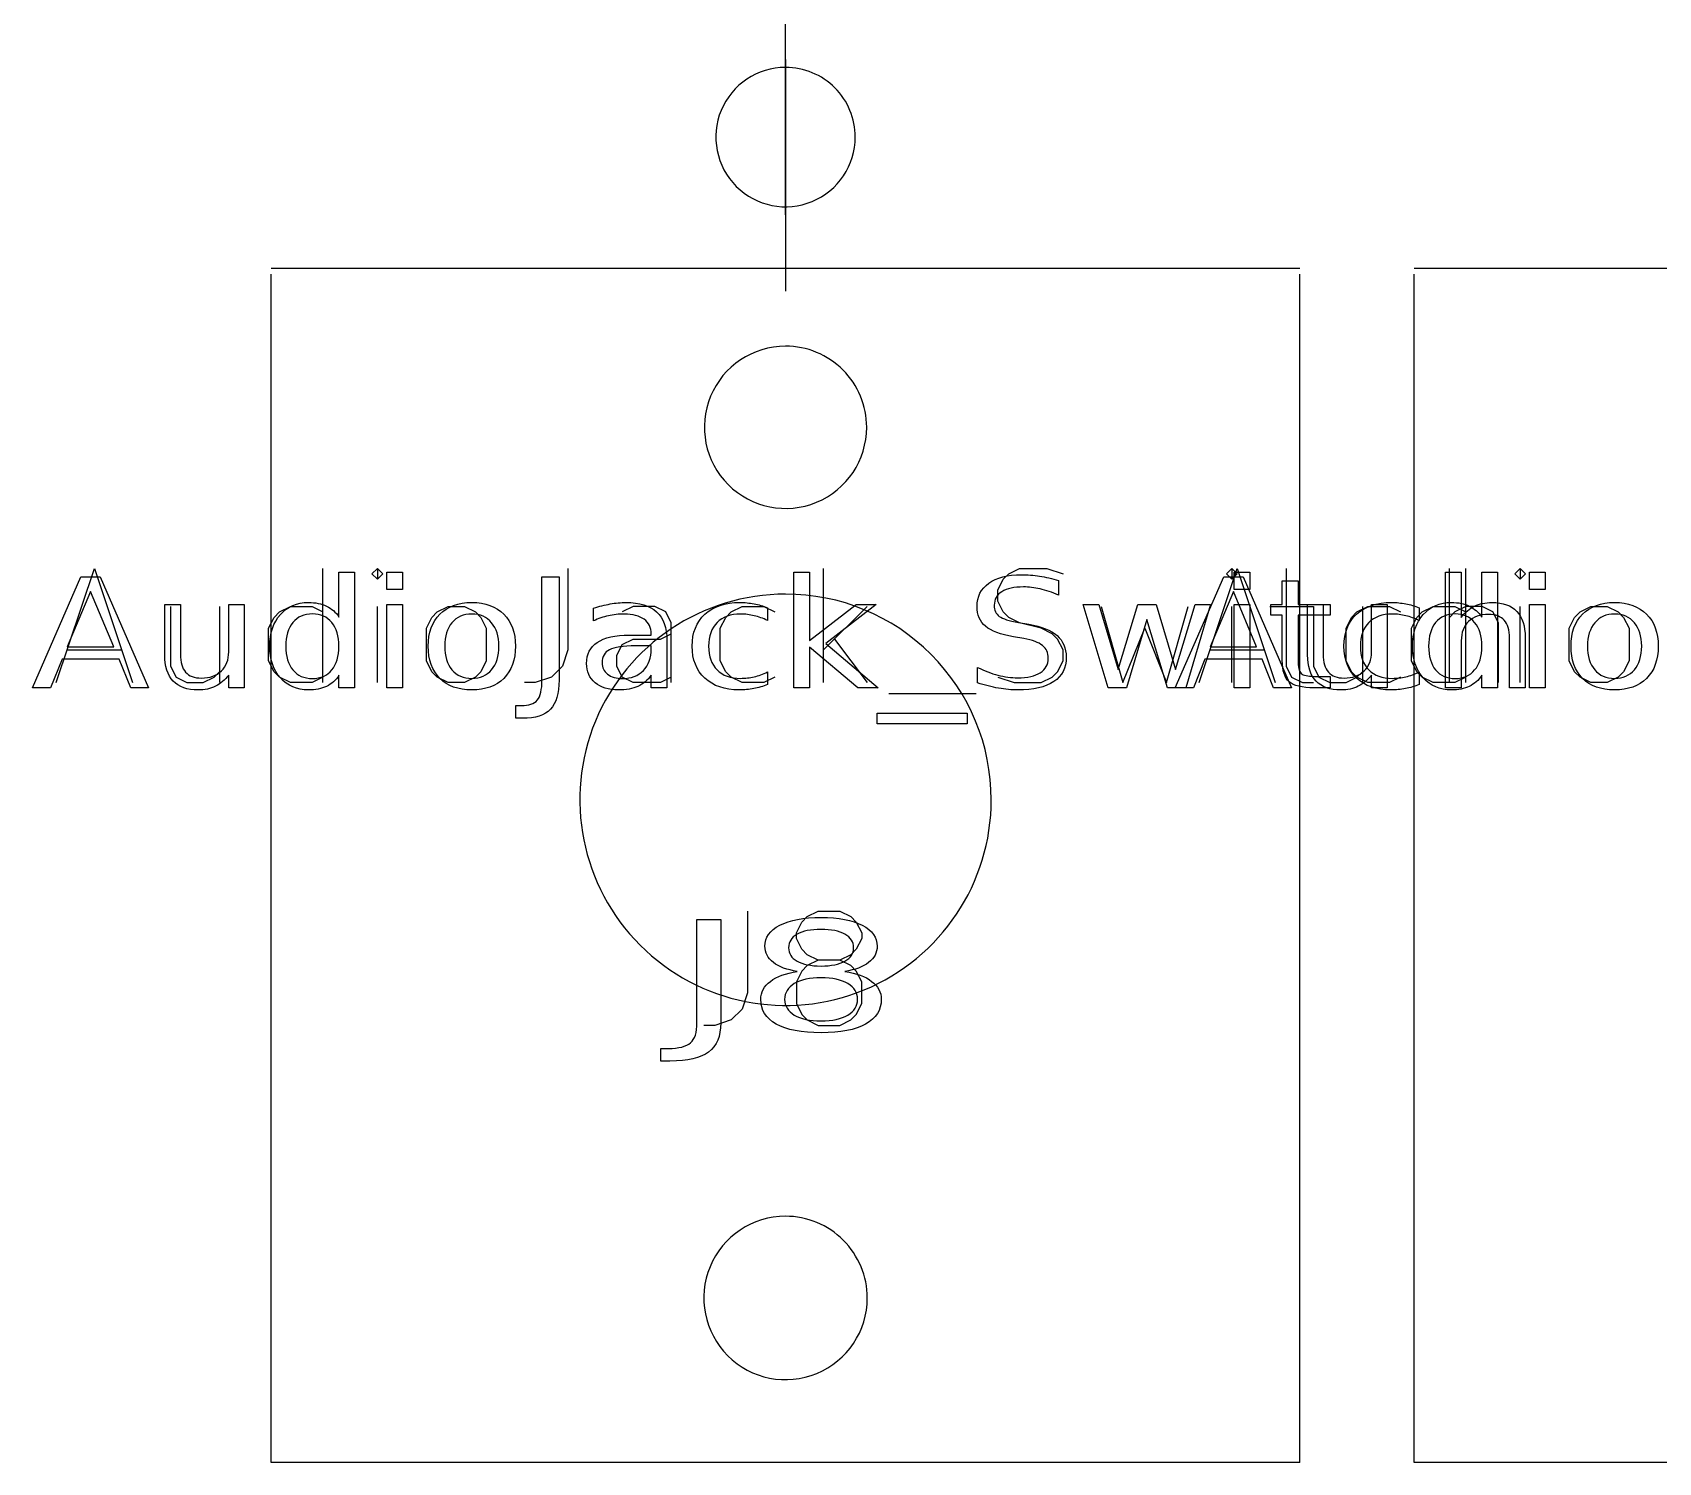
# Model space of a CAD drawing. Header units: millimetres. Extents: x 178 to 210, y 60 to 176.
# Drawn here: x 178.41 to 192.64, y 110.71 to 123.22 of the extents above; entities that cross this region are included whole.
import ezdxf

# ---------------------------------------------------------------- set-up
doc = ezdxf.new("R2010")
doc.units = ezdxf.units.MM
doc.layers.get('0').update_dxf_attribs({"linetype": 'CONTINUOUS'})

msp = doc.modelspace()

# ---------------------------------------------------------------- linework, layer by layer
at = {"color": 7}
for points in [[(185, 121.6272), (185, 123.6572)], [(185, 122.9872), (185, 120.9572)], [(189.5, 121.1572), (180.5, 121.1572)], [(180.5, 110.7072), (180.5, 121.1072)], [(189.5, 110.7072), (189.5, 121.1072)], [(199.5, 121.1572), (190.5, 121.1572)], [(190.5, 110.7072), (190.5, 121.1072)], [(178.619, 117.5324), (178.9524, 118.5324), (179.2857, 117.5324)], [(180.9524, 117.5324), (180.9524, 118.5324)], [(181.4286, 118.5324), (181.381, 118.4848), (181.4286, 118.4371), (181.4762, 118.4848), (181.4286, 118.5324), (181.4286, 118.4371)], [(183.0952, 118.5324), (183.0952, 117.8181), (183.0476, 117.6752), (182.9524, 117.58), (182.8095, 117.5324), (182.7143, 117.5324)], [(185.3333, 117.5324), (185.3333, 118.5324)], [(186.8571, 117.58), (187, 117.5324), (187.2381, 117.5324), (187.3333, 117.58), (187.381, 117.6276), (187.4286, 117.7228), (187.4286, 117.8181), (187.381, 117.9133), (187.3333, 117.9609), (187.2381, 118.0086), (187.0476, 118.0562), (186.9524, 118.1038), (186.9048, 118.1514), (186.8571, 118.2467), (186.8571, 118.3419), (186.9048, 118.4371), (186.9524, 118.4848), (187.0476, 118.5324), (187.2857, 118.5324), (187.4286, 118.4848)], [(188.619, 117.5324), (188.9524, 118.5324), (189.2857, 117.5324)], [(188.9048, 118.5324), (188.8571, 118.4848), (188.9048, 118.4371), (188.9524, 118.4848), (188.9048, 118.5324), (188.9048, 118.4371)], [(189.381, 118.5324), (189.381, 117.6752), (189.4286, 117.58), (189.5238, 117.5324), (189.619, 117.5324)], [(190.8095, 117.5324), (190.8095, 118.5324)], [(190.9524, 117.5324), (190.9524, 118.5324)], [(191.4286, 118.5324), (191.381, 118.4848), (191.4286, 118.4371), (191.4762, 118.4848), (191.4286, 118.5324), (191.4286, 118.4371)], [(181.09244, 118.105677), (181.09244, 118.500199), (181.22901, 118.500199), (181.22901, 117.487203), (181.09244, 117.487203), (181.09244, 117.596576)], [(182.86864, 118.459184), (183.01857, 118.459184), (183.01857, 117.55491)], [(182.86866, 117.554908), (182.86864, 118.459184)], [(187.38894, 118.427286), (187.38894, 118.299034)], [(189.34705, 117.727431), (189.34705, 118.123254), (189.24684, 118.123254), (189.24684, 118.216354), (189.34705, 118.216354), (189.34705, 118.42338), (189.48431, 118.423381)], [(189.48431, 118.423381), (189.48431, 118.216355), (189.76563, 118.216355), (189.76563, 118.123255), (189.48431, 118.123255), (189.48431, 117.727432)], [(190.91319, 117.899298), (190.91319, 117.487199), (190.77588, 117.487199), (190.77588, 118.500195), (190.91319, 118.500195), (190.91319, 118.103069)], [(191.09244, 118.105677), (191.09244, 118.500199), (191.22901, 118.500199), (191.22901, 117.487203), (191.09244, 117.487203), (191.09244, 117.596576)], [(179.56785, 117.774957), (179.56785, 118.216352), (179.70443, 118.216352), (179.70443, 117.779514)], [(179.619, 118.199), (179.619, 117.6752), (179.6667, 117.58), (179.7619, 117.5324), (179.9048, 117.5324), (180, 117.58), (180.0476, 117.6276)], [(180.0476, 118.199), (180.0476, 117.5324)], [(180.12751, 117.802955), (180.12751, 118.216356), (180.26408, 118.216356), (180.26408, 117.487207), (180.1275, 117.487207), (180.1275, 117.59918)], [(180.9524, 117.58), (180.8571, 117.5324), (180.6667, 117.5324), (180.5714, 117.58), (180.5238, 117.6276), (180.4762, 117.7228), (180.4762, 118.0086), (180.5238, 118.1038), (180.5714, 118.1514), (180.6667, 118.199), (180.8571, 118.199), (180.9524, 118.1514)], [(181.4286, 117.5324), (181.4286, 118.199)], [(183.31992, 118.072489), (183.31992, 118.18315)], [(184, 117.5324), (184, 118.0562), (183.9524, 118.1514), (183.8571, 118.199), (183.6667, 118.199), (183.5714, 118.1514)], [(184.9048, 117.58), (184.8095, 117.5324), (184.619, 117.5324), (184.5238, 117.58), (184.4762, 117.6276), (184.4286, 117.7228), (184.4286, 118.0086), (184.4762, 118.1038), (184.5238, 118.1514), (184.619, 118.199), (184.8095, 118.199), (184.9048, 118.1514)], [(184.8408, 118.18836), (184.8408, 118.076383)], [(185.7143, 118.199), (185.3333, 117.8181)], [(187.7619, 118.199), (187.9524, 117.5324), (188.1429, 118.0086), (188.3333, 117.5324), (188.5238, 118.199)], [(188.9048, 117.5324), (188.9048, 118.199)], [(189.2381, 118.199), (189.619, 118.199)], [(189.56785, 117.774957), (189.56785, 118.216352), (189.70443, 118.216352), (189.70443, 117.779514)], [(189.619, 118.199), (189.619, 117.6752), (189.6667, 117.58), (189.7619, 117.5324), (189.9048, 117.5324), (190, 117.58), (190.0476, 117.6276)], [(190.381, 117.58), (190.2857, 117.5324), (190.0952, 117.5324), (190, 117.58), (189.9524, 117.6276), (189.9048, 117.7228), (189.9048, 118.0086), (189.9524, 118.1038), (190, 118.1514), (190.0952, 118.199), (190.2857, 118.199), (190.381, 118.1514)], [(190.0476, 118.199), (190.0476, 117.5324)], [(190.12751, 117.802955), (190.12751, 118.216356), (190.26408, 118.216356), (190.26408, 117.487207), (190.1275, 117.487207), (190.1275, 117.59918)], [(190.9524, 117.58), (190.8571, 117.5324), (190.6667, 117.5324), (190.5714, 117.58), (190.5238, 117.6276), (190.4762, 117.7228), (190.4762, 118.0086), (190.5238, 118.1038), (190.5714, 118.1514), (190.6667, 118.199), (190.8571, 118.199), (190.9524, 118.1514)], [(190.5435, 118.188361), (190.5435, 118.076384)], [(191.2381, 117.5324), (191.2381, 118.0562), (191.1905, 118.1514), (191.0952, 118.199), (190.9524, 118.199), (190.8571, 118.1514), (190.8095, 118.1038)], [(191.4286, 117.5324), (191.4286, 118.199)], [(184, 117.58), (183.9048, 117.5324), (183.6667, 117.5324), (183.5714, 117.58), (183.5238, 117.6752), (183.5238, 117.7705), (183.5714, 117.8657), (183.6667, 117.9133), (183.9048, 117.9133), (184, 117.9609)], [(183.6331, 117.947488), (183.8246, 117.947488), (183.8246, 117.959208)], [(187.03783, 118.059458), (187.12843, 118.043178)], [(178.7143, 117.8181), (179.1905, 117.8181)], [(183.82466, 117.82704), (183.82466, 117.85373), (183.68883, 117.853731)], [(183.96123, 117.903211), (183.96123, 117.487205), (183.82466, 117.487205), (183.82466, 117.59788)], [(185.4286, 117.9133), (185.7143, 117.5324)], [(187.08468, 117.918171), (186.99338, 117.933801)], [(188.7143, 117.8181), (189.1905, 117.8181)], [(191.47206, 117.9273), (191.47206, 117.487206), (191.33548, 117.487206), (191.33548, 117.92339)], [(186.68015, 117.530163), (186.68015, 117.665576)], [(184.8408, 117.625869), (184.8408, 117.515194)], [(189.62537, 117.587461), (189.76566, 117.587461), (189.76566, 117.487203), (189.62537, 117.487203)], [(190.5435, 117.62587), (190.5435, 117.515195)], [(185.9048, 117.4371), (186.6667, 117.4371)], [(182.69797, 117.220278), (182.64077, 117.220278), (182.64077, 117.330952), (182.68757, 117.330952)], [(184.6667, 115.5324), (184.6667, 114.8181), (184.619, 114.6752), (184.5238, 114.58), (184.381, 114.5324), (184.2857, 114.5324)], [(185.2857, 115.1038), (185.1905, 115.1514), (185.1429, 115.199), (185.0952, 115.2943), (185.0952, 115.3419), (185.1429, 115.4371), (185.1905, 115.4848), (185.2857, 115.5324), (185.4762, 115.5324), (185.5714, 115.4848), (185.619, 115.4371), (185.6667, 115.3419), (185.6667, 115.2943), (185.619, 115.199), (185.5714, 115.1514), (185.4762, 115.1038), (185.2857, 115.1038), (185.1905, 115.0562), (185.1429, 115.0086), (185.0952, 114.9133), (185.0952, 114.7228), (185.1429, 114.6276), (185.1905, 114.58), (185.2857, 114.5324), (185.4762, 114.5324), (185.5714, 114.58), (185.619, 114.6276), (185.6667, 114.7228), (185.6667, 114.9133), (185.619, 115.0086), (185.5714, 115.0562), (185.4762, 115.1038)], [(184.22486, 114.554908), (184.22489, 115.459184)], [(184.22489, 115.459184), (184.43296, 115.459184), (184.43296, 114.55491)], [(183.98798, 114.220278), (183.90868, 114.220278), (183.90868, 114.330952), (183.97358, 114.330952)], [(189.5, 110.7072), (180.5, 110.7072)], [(199.5, 110.7072), (190.5, 110.7072)]]:
    msp.add_lwpolyline(points, dxfattribs=at)
for points in [[(185, 122.9172)], [(185, 122.9172)], [(185, 120.4772)], [(178.83377, 118.459184), (179.00374, 118.459184), (179.42608, 117.487203), (179.27021, 117.487203), (179.16927, 117.736546), (178.66973, 117.736546), (178.56878, 117.487203), (178.41069, 117.487203)], [(181.51032, 118.500199), (181.6469, 118.500199), (181.6469, 118.34851), (181.51032, 118.34851)], [(185.07312, 118.500201), (185.21044, 118.500201), (185.21044, 117.901909), (185.61793, 118.216354), (185.79236, 118.216354), (185.35147, 117.875216), (185.81092, 117.487205), (185.63278, 117.487205), (185.21044, 117.843316), (185.21044, 117.487205), (185.07312, 117.487205)], [(187.38897, 118.427275)], [(188.83377, 118.459184), (189.00374, 118.459184), (189.42608, 117.487203), (189.27021, 117.487203), (189.16927, 117.736546), (188.66973, 117.736546), (188.56878, 117.487203), (188.41069, 117.487203)], [(188.92688, 118.500201), (189.06346, 118.500201), (189.06346, 118.348512), (188.92688, 118.348512)], [(191.51032, 118.500199), (191.6469, 118.500199), (191.6469, 118.34851), (191.51032, 118.34851)], [(178.91837, 118.32963), (178.715, 117.845918), (179.12249, 117.845918)], [(179.91152, 118.233929)], [(182.2548, 118.233929)], [(185, 118.3072)], [(188.91837, 118.32963), (188.715, 117.845918), (189.12249, 117.845918)], [(189.91152, 118.233929)], [(192.2548, 118.233929)], [(181.09244, 118.105681)], [(181.51032, 118.216352), (181.6469, 118.216352), (181.6469, 117.487203), (181.51032, 117.487203)], [(182.0476, 117.5324), (181.9524, 117.58), (181.9048, 117.6276), (181.8571, 117.7228), (181.8571, 118.0086), (181.9048, 118.1038), (181.9524, 118.1514), (182.0476, 118.199), (182.1905, 118.199), (182.2857, 118.1514), (182.3333, 118.1038), (182.381, 118.0086), (182.381, 117.7228), (182.3333, 117.6276), (182.2857, 117.58), (182.1905, 117.5324)], [(182.25484, 118.132368)], [(184.8408, 118.188349)], [(187.60419, 118.216354), (187.74077, 118.216354), (187.91149, 117.647358), (188.08146, 118.216354), (188.24253, 118.216354), (188.41325, 117.647358), (188.58322, 118.216354), (188.7198, 118.216354), (188.50232, 117.487205), (188.34125, 117.487205), (188.16237, 118.084847), (187.98274, 117.487205), (187.82167, 117.487205)], [(188.92688, 118.216354), (189.06346, 118.216354), (189.06346, 117.487205), (188.92688, 117.487205)], [(190.5435, 118.18835)], [(191.09244, 118.105681)], [(191.51032, 118.216352), (191.6469, 118.216352), (191.6469, 117.487203), (191.51032, 117.487203)], [(192.0476, 117.5324), (191.9524, 117.58), (191.9048, 117.6276), (191.8571, 117.7228), (191.8571, 118.0086), (191.9048, 118.1038), (191.9524, 118.1514), (192.0476, 118.199), (192.1905, 118.199), (192.2857, 118.1514), (192.3333, 118.1038), (192.381, 118.0086), (192.381, 117.7228), (192.3333, 117.6276), (192.2857, 117.58), (192.1905, 117.5324)], [(192.25484, 118.132368)], [(180.62704, 117.851127)], [(183.96125, 117.903209)], [(190.62704, 117.851127)], [(191.47213, 117.92729)], [(179.56787, 117.77495)], [(189.56787, 117.77495)], [(186.59028, 117.265857), (186.59028, 117.172757), (185.80053, 117.172757), (185.80053, 117.265857)], [(185.02629, 115.212447)], [(185.10252, 115.00477)], [(185.31056, 114.94878)], [(185, 112.8622)]]:
    msp.add_lwpolyline(points, close=True, dxfattribs=at)
for points in [[(185, 122.9172), (184.753278, 122.9172), (184.53085, 122.768578), (184.436433, 122.540637)], [(185, 122.9172), (184.753278, 122.9172), (184.53085, 122.768578), (184.436433, 122.540637)], [(185.431335, 122.738535), (185.316938, 122.852932), (185.161782, 122.9172), (185, 122.9172)], [(185.431335, 122.738535), (185.316938, 122.852932), (185.161782, 122.9172), (185, 122.9172)], [(185.61, 122.3072), (185.61, 122.468982), (185.545732, 122.624138), (185.431335, 122.738535)], [(185.61, 122.3072), (185.61, 122.468982), (185.545732, 122.624138), (185.431335, 122.738535)], [(184.436433, 122.540637), (184.342017, 122.312696), (184.394206, 122.050324), (184.568665, 121.875865)], [(184.436433, 122.540637), (184.342017, 122.312696), (184.394206, 122.050324), (184.568665, 121.875865)], [(185.233437, 121.743633), (185.461378, 121.83805), (185.61, 122.060478), (185.61, 122.3072)], [(185.233437, 121.743633), (185.461378, 121.83805), (185.61, 122.060478), (185.61, 122.3072)], [(184.568665, 121.875865), (184.743124, 121.701406), (185.005496, 121.649217), (185.233437, 121.743633)], [(184.568665, 121.875865), (184.743124, 121.701406), (185.005496, 121.649217), (185.233437, 121.743633)], [(185, 120.4772), (184.712832, 120.4772), (184.45394, 120.304214), (184.344046, 120.038905)], [(185.502046, 120.269246), (185.368895, 120.402397), (185.188304, 120.4772), (185, 120.4772)], [(185.71, 119.7672), (185.71, 119.955504), (185.635197, 120.136095), (185.502046, 120.269246)], [(184.344046, 120.038905), (184.234151, 119.773596), (184.294896, 119.468213), (184.497954, 119.265154)], [(185.271705, 119.111246), (185.537014, 119.22114), (185.71, 119.480032), (185.71, 119.7672)], [(184.497954, 119.265154), (184.701013, 119.062096), (185.006396, 119.001351), (185.271705, 119.111246)], [(186.67567, 118.199415), (186.67567, 118.28535), (186.71006, 118.353057), (186.77884, 118.402535)], [(186.77884, 118.402535), (186.84812, 118.452015), (186.943377, 118.476755), (187.06461, 118.476755)], [(187.06461, 118.476755), (187.116543, 118.476755), (187.16949, 118.472632), (187.22345, 118.464385)], [(187.22345, 118.464385), (187.277383, 118.456138), (187.332557, 118.443768), (187.38897, 118.427275)], [(180.58028, 118.128465), (180.643613, 118.198776), (180.72551, 118.233931), (180.82597, 118.233931)], [(180.82597, 118.233931), (180.887303, 118.233931), (180.939753, 118.223298), (180.98332, 118.202031)], [(181.97423, 118.13237), (182.042023, 118.200076), (182.135547, 118.233929), (182.2548, 118.233929)], [(182.2548, 118.233929), (182.37356, 118.233929), (182.466837, 118.200076), (182.53463, 118.13237)], [(185, 118.3072), (184.271968, 118.3072), (183.615623, 117.868644), (183.337017, 117.19603)], [(183.4654, 118.22091), (183.5124, 118.22959), (183.55817, 118.23393), (183.60271, 118.23393)], [(183.60271, 118.23393), (183.722957, 118.23393), (183.81277, 118.206587), (183.87215, 118.1519)], [(184.2945, 118.131708), (184.36922, 118.199849), (184.471403, 118.233919), (184.60105, 118.233919)], [(184.60105, 118.233919), (184.643117, 118.233919), (184.684187, 118.230012), (184.72426, 118.222199)], [(186.272792, 117.779992), (185.935227, 118.117558), (185.47739, 118.3072), (185, 118.3072)], [(186.89238, 118.328324), (186.848313, 118.300551), (186.82628, 118.261055), (186.82628, 118.209838)], [(187.08165, 118.369994), (187.000003, 118.369994), (186.936913, 118.356104), (186.89238, 118.328324)], [(187.22787, 118.352414), (187.177403, 118.364134), (187.128663, 118.369994), (187.08165, 118.369994)], [(187.38894, 118.299034), (187.332007, 118.322907), (187.278317, 118.340701), (187.22787, 118.352414)], [(189.99721, 118.131709), (190.07193, 118.19985), (190.174113, 118.23392), (190.30376, 118.23392)], [(190.30376, 118.23392), (190.345827, 118.23392), (190.386897, 118.230013), (190.42697, 118.2222)], [(190.58028, 118.128465), (190.643613, 118.198776), (190.72551, 118.233931), (190.82597, 118.233931)], [(190.82597, 118.233931), (190.887303, 118.233931), (190.939753, 118.223298), (190.98332, 118.202031)], [(191.02824, 118.201369), (191.072773, 118.223069), (191.12399, 118.233919), (191.18189, 118.233919)], [(191.18189, 118.233919), (191.27739, 118.233919), (191.349637, 118.207879), (191.39863, 118.155799)], [(191.97423, 118.13237), (192.042023, 118.200076), (192.135547, 118.233929), (192.2548, 118.233929)], [(192.2548, 118.233929), (192.37356, 118.233929), (192.466837, 118.200076), (192.53463, 118.13237)], [(180.48598, 117.851129), (180.48598, 117.965709), (180.517413, 118.058154), (180.58028, 118.128465)], [(180.85936, 118.133673), (180.787113, 118.133673), (180.730207, 118.1085), (180.68864, 118.058153)], [(181.03008, 118.058153), (180.98848, 118.1085), (180.931573, 118.133673), (180.85936, 118.133673)], [(180.98332, 118.202031), (181.027387, 118.181198), (181.06376, 118.149081), (181.09244, 118.105681)], [(181.87328, 117.851127), (181.87328, 117.970916), (181.90693, 118.064663), (181.97423, 118.13237)], [(182.2548, 118.13237), (182.181567, 118.13237), (182.12367, 118.107197), (182.08111, 118.05685)], [(182.42778, 118.056198), (182.385247, 118.106978), (182.3276, 118.132368), (182.25484, 118.132368)], [(182.53463, 118.13237), (182.602423, 118.064663), (182.63632, 117.970916), (182.63632, 117.851127)], [(183.31992, 118.18315), (183.36992, 118.200077), (183.418413, 118.212663), (183.4654, 118.22091)], [(183.44981, 118.117409), (183.40481, 118.107429), (183.361513, 118.092456), (183.31992, 118.072489)], [(183.58861, 118.132379), (183.541143, 118.132379), (183.494877, 118.127389), (183.44981, 118.117409)], [(183.7623, 118.086809), (183.721233, 118.117189), (183.663337, 118.132379), (183.58861, 118.132379)], [(183.87215, 118.1519), (183.93155, 118.097213), (183.96125, 118.014316), (183.96125, 117.903209)], [(184.18316, 117.851117), (184.18316, 117.970038), (184.220273, 118.063568), (184.2945, 118.131708)], [(184.60699, 118.132373), (184.518417, 118.132373), (184.449633, 118.107633), (184.40064, 118.058153)], [(184.72426, 118.118053), (184.68566, 118.1276), (184.64657, 118.132373), (184.60699, 118.132373)], [(184.72426, 118.222199), (184.764327, 118.214819), (184.803173, 118.203536), (184.8408, 118.188349)], [(184.8408, 118.076383), (184.8022, 118.095043), (184.763353, 118.108933), (184.72426, 118.118053)], [(186.75067, 118.025591), (186.70067, 118.067258), (186.67567, 118.125199), (186.67567, 118.199415)], [(186.82628, 118.209838), (186.82628, 118.166871), (186.84088, 118.134321), (186.87008, 118.112188)], [(186.87008, 118.112188), (186.899747, 118.090488), (186.955663, 118.072911), (187.03783, 118.059458)], [(189.88587, 117.851118), (189.88587, 117.970039), (189.922983, 118.063569), (189.99721, 118.131709)], [(190.3097, 118.132374), (190.22112, 118.132374), (190.152337, 118.107634), (190.10335, 118.058154)], [(190.42697, 118.118054), (190.38837, 118.127601), (190.34928, 118.132374), (190.3097, 118.132374)], [(190.42697, 118.2222), (190.467037, 118.21482), (190.50588, 118.203537), (190.5435, 118.18835)], [(190.5435, 118.076384), (190.5049, 118.095044), (190.466057, 118.108934), (190.42697, 118.118054)], [(190.48598, 117.851129), (190.48598, 117.965709), (190.517413, 118.058154), (190.58028, 118.128465)], [(190.85936, 118.133673), (190.787113, 118.133673), (190.730207, 118.1085), (190.68864, 118.058153)], [(191.03008, 118.058153), (190.98848, 118.1085), (190.931573, 118.133673), (190.85936, 118.133673)], [(190.91319, 118.103069), (190.945857, 118.146902), (190.984207, 118.179669), (191.02824, 118.201369)], [(191.15142, 118.129764), (191.077687, 118.129764), (191.019543, 118.109147), (190.97699, 118.067914)], [(190.98332, 118.202031), (191.027387, 118.181198), (191.06376, 118.149081), (191.09244, 118.105681)], [(191.28948, 118.078334), (191.258813, 118.112621), (191.212793, 118.129764), (191.15142, 118.129764)], [(191.39863, 118.155799), (191.44763, 118.104152), (191.47213, 118.027983), (191.47213, 117.92729)], [(191.87328, 117.851127), (191.87328, 117.970916), (191.90693, 118.064663), (191.97423, 118.13237)], [(192.2548, 118.13237), (192.181567, 118.13237), (192.12367, 118.107197), (192.08111, 118.05685)], [(192.42778, 118.056198), (192.385247, 118.106978), (192.3276, 118.132368), (192.25484, 118.132368)], [(192.53463, 118.13237), (192.602423, 118.064663), (192.63632, 117.970916), (192.63632, 117.851127)], [(180.68864, 118.058153), (180.647573, 118.00824), (180.62704, 117.939231), (180.62704, 117.851127)], [(181.09248, 117.851127), (181.09248, 117.939232), (181.07168, 118.008241), (181.03008, 118.058153)], [(182.08111, 118.05685), (182.038577, 118.006937), (182.01731, 117.938362), (182.01731, 117.851126)], [(182.49158, 117.851125), (182.49158, 117.937494), (182.470313, 118.005852), (182.42778, 118.056198)], [(183.8246, 117.959208), (183.8246, 118.014328), (183.803833, 118.056862), (183.7623, 118.086809)], [(184.40064, 118.058153), (184.35164, 118.009106), (184.32714, 117.940098), (184.32714, 117.851127)], [(186.99338, 117.933801), (186.881547, 117.953334), (186.800643, 117.983931), (186.75067, 118.025591)], [(187.12843, 118.043178), (187.240263, 118.024518), (187.322653, 117.991531), (187.3756, 117.944218)], [(190.10335, 118.058154), (190.05435, 118.009107), (190.02985, 117.940099), (190.02985, 117.851128)], [(190.68864, 118.058153), (190.647573, 118.00824), (190.62704, 117.939231), (190.62704, 117.851127)], [(190.97699, 118.067914), (190.934457, 118.026681), (190.91319, 117.970475), (190.91319, 117.899298)], [(191.09248, 117.851127), (191.09248, 117.939232), (191.07168, 118.008241), (191.03008, 118.058153)], [(191.33548, 117.92339), (191.33548, 117.992399), (191.320147, 118.044047), (191.28948, 118.078334)], [(192.08111, 118.05685), (192.038577, 118.006937), (192.01731, 117.938362), (192.01731, 117.851126)], [(192.49158, 117.851125), (192.49158, 117.937494), (192.470313, 118.005852), (192.42778, 118.056198)], [(180.58028, 117.573792), (180.517413, 117.644103), (180.48598, 117.736548), (180.48598, 117.851129)], [(180.62704, 117.851127), (180.62704, 117.763021), (180.647573, 117.693795), (180.68864, 117.643449)], [(181.03008, 117.643449), (181.07168, 117.693796), (181.09248, 117.763022), (181.09248, 117.851127)], [(181.97423, 117.569884), (181.90693, 117.638025), (181.87328, 117.731772), (181.87328, 117.851127)], [(182.01731, 117.851126), (182.01731, 117.763888), (182.038343, 117.695096), (182.08041, 117.644751)], [(182.42778, 117.645401), (182.470313, 117.695748), (182.49158, 117.764322), (182.49158, 117.851125)], [(182.63632, 117.851127), (182.63632, 117.731772), (182.602423, 117.638025), (182.53463, 117.569884)], [(183.25903, 117.699446), (183.25903, 117.781475), (183.290197, 117.843322), (183.35253, 117.884988)], [(183.35253, 117.884988), (183.415397, 117.926655), (183.50892, 117.947488), (183.6331, 117.947488)], [(183.45947, 117.820531), (183.416937, 117.798398), (183.39567, 117.760638), (183.39567, 117.707253)], [(183.68883, 117.853731), (183.578477, 117.853731), (183.502023, 117.842664), (183.45947, 117.820531)], [(183.75566, 117.638893), (183.80166, 117.6862), (183.82466, 117.748915), (183.82466, 117.82704)], [(184.29376, 117.571827), (184.220027, 117.640836), (184.18316, 117.733932), (184.18316, 117.851117)], [(184.32714, 117.851127), (184.32714, 117.762153), (184.35164, 117.692927), (184.40064, 117.643449)], [(187.24872, 117.857621), (187.215587, 117.884528), (187.160907, 117.904711), (187.08468, 117.918171)], [(187.29922, 117.745644), (187.29922, 117.793384), (187.282387, 117.83071), (187.24872, 117.857621)], [(187.3756, 117.944218), (187.429067, 117.897345), (187.4558, 117.834412), (187.4558, 117.755421)], [(189.99647, 117.571828), (189.922737, 117.640837), (189.88587, 117.733933), (189.88587, 117.851118)], [(190.02985, 117.851128), (190.02985, 117.762154), (190.05435, 117.692928), (190.10335, 117.64345)], [(190.58028, 117.573792), (190.517413, 117.644103), (190.48598, 117.736548), (190.48598, 117.851129)], [(190.62704, 117.851127), (190.62704, 117.763021), (190.647573, 117.693795), (190.68864, 117.643449)], [(191.03008, 117.643449), (191.07168, 117.693796), (191.09248, 117.763022), (191.09248, 117.851127)], [(191.97423, 117.569884), (191.90693, 117.638025), (191.87328, 117.731772), (191.87328, 117.851127)], [(192.01731, 117.851126), (192.01731, 117.763888), (192.038343, 117.695096), (192.08041, 117.644751)], [(192.42778, 117.645401), (192.470313, 117.695748), (192.49158, 117.764322), (192.49158, 117.851125)], [(192.63632, 117.851127), (192.63632, 117.731772), (192.602423, 117.638025), (192.53463, 117.569884)], [(179.64207, 117.54644), (179.592603, 117.59852), (179.56787, 117.67469), (179.56787, 117.77495)], [(179.70443, 117.779514), (179.70443, 117.710505), (179.719763, 117.65864), (179.75043, 117.623919)], [(180.06291, 117.634339), (180.105977, 117.675572), (180.12751, 117.731778), (180.12751, 117.802955)], [(183.33403, 117.53083), (183.28403, 117.57293), (183.25903, 117.629135), (183.25903, 117.699446)], [(183.39567, 117.707253), (183.39567, 117.66472), (183.411503, 117.630866), (183.44317, 117.605693)], [(186.8, 116.5072), (186.8, 116.98459), (186.610358, 117.442427), (186.272792, 117.779992)], [(186.68015, 117.665576), (186.741017, 117.635629), (186.800647, 117.613059), (186.85904, 117.597866)], [(187.22942, 117.619346), (187.275953, 117.648859), (187.29922, 117.690959), (187.29922, 117.745644)], [(187.4558, 117.755421), (187.4558, 117.661239), (187.41968, 117.589843), (187.34744, 117.541233)], [(189.40715, 117.538633), (189.367083, 117.573353), (189.34705, 117.636286), (189.34705, 117.727431)], [(189.48431, 117.727432), (189.48431, 117.667972), (189.493477, 117.629778), (189.51181, 117.612851)], [(189.64207, 117.54644), (189.592603, 117.59852), (189.56787, 117.67469), (189.56787, 117.77495)], [(189.70443, 117.779514), (189.70443, 117.710505), (189.719763, 117.65864), (189.75043, 117.623919)], [(190.06291, 117.634339), (190.105977, 117.675572), (190.12751, 117.731778), (190.12751, 117.802955)], [(179.85955, 117.46832), (179.764043, 117.46832), (179.69155, 117.49436), (179.64207, 117.54644)], [(179.75043, 117.623919), (179.781097, 117.589632), (179.827117, 117.572489), (179.88849, 117.572489)], [(179.88849, 117.572489), (179.962217, 117.572489), (180.020357, 117.593106), (180.06291, 117.634339)], [(180.1275, 117.59918), (180.094367, 117.554907), (180.05577, 117.52192), (180.01171, 117.50022)], [(180.82597, 117.468326), (180.725517, 117.468326), (180.64362, 117.503481), (180.58028, 117.573792)], [(180.68864, 117.643449), (180.73024, 117.593536), (180.787147, 117.568579), (180.85936, 117.568579)], [(180.85936, 117.568579), (180.931607, 117.568579), (180.988513, 117.593536), (181.03008, 117.643449)], [(181.09244, 117.596576), (181.063707, 117.553176), (181.027333, 117.520843), (180.98332, 117.499576)], [(182.2548, 117.468324), (182.135547, 117.468324), (182.042023, 117.502177), (181.97423, 117.569884)], [(182.08041, 117.644751), (182.122943, 117.594838), (182.181087, 117.569881), (182.25484, 117.569881)], [(182.53463, 117.569884), (182.466837, 117.502177), (182.37356, 117.468324), (182.2548, 117.468324)], [(182.25484, 117.569881), (182.32758, 117.569881), (182.385227, 117.595054), (182.42778, 117.645401)], [(182.82786, 117.379782), (182.85506, 117.412335), (182.86866, 117.470711), (182.86866, 117.554908)], [(183.01857, 117.55491), (183.01857, 117.437725), (182.993103, 117.352658), (182.94217, 117.299708)], [(183.53741, 117.46833), (183.452297, 117.46833), (183.384503, 117.489163), (183.33403, 117.53083)], [(183.44317, 117.605693), (183.475303, 117.580953), (183.51885, 117.568583), (183.57381, 117.568583)], [(183.57381, 117.568583), (183.649517, 117.568583), (183.710133, 117.59202), (183.75566, 117.638893)], [(183.82466, 117.59788), (183.79346, 117.553607), (183.754613, 117.52084), (183.70812, 117.49958)], [(184.59214, 117.468314), (184.466947, 117.468314), (184.367487, 117.502818), (184.29376, 117.571827)], [(184.40064, 117.643449), (184.44964, 117.594402), (184.518423, 117.569879), (184.60699, 117.569879)], [(184.60699, 117.569879), (184.64659, 117.569879), (184.68568, 117.574436), (184.72426, 117.583549)], [(184.72426, 117.583549), (184.763327, 117.593096), (184.802173, 117.607202), (184.8408, 117.625869)], [(186.86349, 117.483943), (186.804623, 117.494363), (186.74351, 117.50977), (186.68015, 117.530163)], [(186.85904, 117.597866), (186.91744, 117.582673), (186.97484, 117.575076), (187.03124, 117.575076)], [(187.03124, 117.575076), (187.116847, 117.575076), (187.182907, 117.589833), (187.22942, 117.619346)], [(187.34744, 117.541233), (187.275687, 117.492626), (187.170287, 117.468323), (187.03124, 117.468323)], [(189.62537, 117.487203), (189.51997, 117.487203), (189.44723, 117.504346), (189.40715, 117.538633)], [(189.51181, 117.612851), (189.53061, 117.595924), (189.568463, 117.587461), (189.62537, 117.587461)], [(189.85955, 117.46832), (189.764043, 117.46832), (189.69155, 117.49436), (189.64207, 117.54644)], [(189.75043, 117.623919), (189.781097, 117.589632), (189.827117, 117.572489), (189.88849, 117.572489)], [(189.88849, 117.572489), (189.962217, 117.572489), (190.020357, 117.593106), (190.06291, 117.634339)], [(190.29485, 117.468315), (190.169657, 117.468315), (190.070197, 117.502819), (189.99647, 117.571828)], [(190.1275, 117.59918), (190.094367, 117.554907), (190.05577, 117.52192), (190.01171, 117.50022)], [(190.10335, 117.64345), (190.15235, 117.594403), (190.221133, 117.56988), (190.3097, 117.56988)], [(190.3097, 117.56988), (190.3493, 117.56988), (190.38839, 117.574437), (190.42697, 117.58355)], [(190.42697, 117.58355), (190.466037, 117.593097), (190.50488, 117.607203), (190.5435, 117.62587)], [(190.82597, 117.468326), (190.725517, 117.468326), (190.64362, 117.503481), (190.58028, 117.573792)], [(190.68864, 117.643449), (190.73024, 117.593536), (190.787147, 117.568579), (190.85936, 117.568579)], [(190.85936, 117.568579), (190.931607, 117.568579), (190.988513, 117.593536), (191.03008, 117.643449)], [(191.09244, 117.596576), (191.063707, 117.553176), (191.027333, 117.520843), (190.98332, 117.499576)], [(192.2548, 117.468324), (192.135547, 117.468324), (192.042023, 117.502177), (191.97423, 117.569884)], [(192.08041, 117.644751), (192.122943, 117.594838), (192.181087, 117.569881), (192.25484, 117.569881)], [(192.53463, 117.569884), (192.466837, 117.502177), (192.37356, 117.468324), (192.2548, 117.468324)], [(192.25484, 117.569881), (192.32758, 117.569881), (192.385227, 117.595054), (192.42778, 117.645401)], [(180.01171, 117.50022), (179.968177, 117.478953), (179.917457, 117.46832), (179.85955, 117.46832)], [(180.98332, 117.499576), (180.939787, 117.478743), (180.887337, 117.468326), (180.82597, 117.468326)], [(183.70812, 117.49958), (183.661587, 117.478747), (183.604683, 117.46833), (183.53741, 117.46833)], [(184.72204, 117.480034), (184.68144, 117.472221), (184.63814, 117.468314), (184.59214, 117.468314)], [(184.8408, 117.515194), (184.802667, 117.499567), (184.76308, 117.487847), (184.72204, 117.480034)], [(187.03124, 117.468323), (186.978773, 117.468323), (186.922857, 117.47353), (186.86349, 117.483943)], [(190.01171, 117.50022), (189.968177, 117.478953), (189.917457, 117.46832), (189.85955, 117.46832)], [(190.42474, 117.480035), (190.38414, 117.472222), (190.340843, 117.468315), (190.29485, 117.468315)], [(190.5435, 117.515195), (190.505433, 117.499568), (190.465847, 117.487848), (190.42474, 117.480035)], [(190.98332, 117.499576), (190.939787, 117.478743), (190.887337, 117.468326), (190.82597, 117.468326)], [(182.68757, 117.330952), (182.753903, 117.330952), (182.800667, 117.347229), (182.82786, 117.379782)], [(182.94217, 117.299708), (182.891703, 117.246755), (182.810303, 117.220278), (182.69797, 117.220278)], [(183.337017, 117.19603), (183.058411, 116.523416), (183.212411, 115.749204), (183.727208, 115.234408)], [(185.68883, 114.844217), (186.361444, 115.122823), (186.8, 115.779168), (186.8, 116.5072)], [(184.81919, 115.224812), (184.81919, 115.302501), (184.862793, 115.363915), (184.95, 115.409052)], [(184.95, 115.409052), (185.0379, 115.454192), (185.158073, 115.476762), (185.31052, 115.476762)], [(185.31052, 115.476762), (185.463653, 115.476762), (185.583827, 115.454192), (185.67104, 115.409052)], [(185.67104, 115.409052), (185.758247, 115.363912), (185.80185, 115.302499), (185.80185, 115.224812)], [(185.10049, 115.330282), (185.051023, 115.302069), (185.02629, 115.26279), (185.02629, 115.212447)], [(185.31062, 115.372602), (185.22066, 115.372602), (185.150617, 115.358495), (185.10049, 115.330282)], [(185.51972, 115.330282), (185.469587, 115.358495), (185.399887, 115.372602), (185.31062, 115.372602)], [(185.59592, 115.212447), (185.59592, 115.262794), (185.57052, 115.302072), (185.51972, 115.330282)], [(183.727208, 115.234408), (184.242004, 114.719611), (185.016216, 114.565611), (185.68883, 114.844217)], [(184.89339, 115.08354), (184.843923, 115.122167), (184.81919, 115.169257), (184.81919, 115.224812)], [(185.02629, 115.212447), (185.02629, 115.1621), (185.051023, 115.122822), (185.10049, 115.094611)], [(185.51972, 115.094611), (185.57052, 115.122824), (185.59592, 115.162103), (185.59592, 115.212447)], [(185.80185, 115.224812), (185.80185, 115.169259), (185.776783, 115.122168), (185.72665, 115.08354)], [(184.86767, 114.91818), (184.924003, 114.961147), (185.002287, 114.99001), (185.10252, 115.00477)], [(185.10249, 115.00477), (185.013217, 115.018657), (184.943517, 115.044913), (184.89339, 115.08354)], [(185.10049, 115.094611), (185.150623, 115.066398), (185.220667, 115.052291), (185.31062, 115.052291)], [(185.31062, 115.052291), (185.399893, 115.052291), (185.469593, 115.066398), (185.51972, 115.094611)], [(185.72665, 115.08354), (185.677183, 115.044913), (185.60817, 115.018657), (185.51961, 115.00477)], [(185.51961, 115.00477), (185.61987, 114.990017), (185.69781, 114.961153), (185.75343, 114.91818)], [(184.78317, 114.760632), (184.78317, 114.822699), (184.811337, 114.875215), (184.86767, 114.91818)], [(185.07674, 114.89865), (185.020407, 114.86523), (184.99224, 114.819224), (184.99224, 114.760633)], [(185.31056, 114.94878), (185.211673, 114.94878), (185.133733, 114.93207), (185.07674, 114.89865)], [(185.54438, 114.89865), (185.488047, 114.93207), (185.410107, 114.94878), (185.31056, 114.94878)], [(185.62988, 114.760633), (185.62988, 114.819226), (185.60138, 114.865232), (185.54438, 114.89865)], [(185.75343, 114.91818), (185.809763, 114.875213), (185.83793, 114.822697), (185.83793, 114.760632)], [(184.91913, 114.543841), (184.82849, 114.594188), (184.78317, 114.666451), (184.78317, 114.760632)], [(184.99224, 114.760633), (184.99224, 114.70204), (185.020407, 114.656034), (185.07674, 114.622616)], [(185.54438, 114.622616), (185.60138, 114.656469), (185.62988, 114.702475), (185.62988, 114.760633)], [(185.83793, 114.760632), (185.83793, 114.666451), (185.792267, 114.594187), (185.70094, 114.543841)], [(184.16826, 114.379782), (184.205993, 114.412335), (184.22486, 114.470711), (184.22486, 114.554908)], [(184.43296, 114.55491), (184.43296, 114.437725), (184.397593, 114.352658), (184.32686, 114.299708)], [(185.31055, 114.468321), (185.140937, 114.468321), (185.010463, 114.493494), (184.91913, 114.543841)], [(185.07674, 114.622616), (185.13374, 114.589196), (185.21168, 114.572486), (185.31056, 114.572486)], [(185.70094, 114.543841), (185.610293, 114.493494), (185.480163, 114.468321), (185.31055, 114.468321)], [(185.31056, 114.572486), (185.409447, 114.572486), (185.487387, 114.589196), (185.54438, 114.622616)], [(183.97358, 114.330952), (184.065593, 114.330952), (184.130487, 114.347229), (184.16826, 114.379782)], [(184.32686, 114.299708), (184.25682, 114.246755), (184.14386, 114.220278), (183.98798, 114.220278)], [(185, 112.8622), (184.710809, 112.8622), (184.450095, 112.687996), (184.339426, 112.420819)], [(185.505581, 112.652781), (185.371493, 112.78687), (185.18963, 112.8622), (185, 112.8622)], [(185.715, 112.1472), (185.715, 112.33683), (185.63967, 112.518693), (185.505581, 112.652781)], [(184.339426, 112.420819), (184.228758, 112.153641), (184.28993, 111.846107), (184.494419, 111.641619)], [(185.273619, 111.486626), (185.540796, 111.597295), (185.715, 111.858009), (185.715, 112.1472)], [(184.494419, 111.641619), (184.698907, 111.43713), (185.006441, 111.375958), (185.273619, 111.486626)]]:
    msp.add_open_spline(points, degree=3, dxfattribs=at)

doc.saveas('drawing.dxf')
